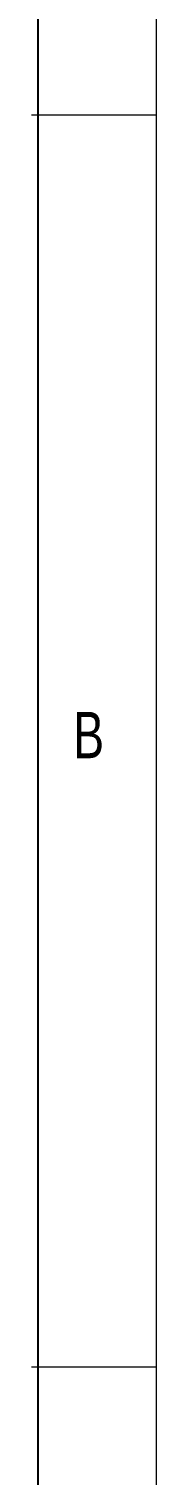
# Paper-space layout '시트4_ENG_with accessory' of a CAD drawing. Header units: inches. Extents: x 0.2 to 16.3, y 0.2 to 11.5.
# Drawn here: x 16.142 to 16.339, y 7.645 to 9.919 of the extents above; entities that cross this region are included whole.
import ezdxf

# ---------------------------------------------------------------- set-up
doc = ezdxf.new("R2010")
doc.units = ezdxf.units.IN
doc.header["$MEASUREMENT"] = 0
doc.layers.add('NOTES', color=7, linetype='Continuous')
doc.styles.add('SLDTEXTSTYLE1', font='TXT', dxfattribs={"width": 0.75})

psp = doc.layouts.new('시트4_ENG_with accessory')

# ---------------------------------------------------------------- linework, layer by layer
at = {"color": 7, "linetype": 'Continuous', "lineweight": 18}
for p, q in [((16.3386, 0.1969), (16.3386, 11.4961)), ((16.3386, 9.7835), (16.1417, 9.7835)), ((16.1417, 7.815), (16.3386, 7.815))]:
    psp.add_line(p, q, dxfattribs=at)
at = {"layer": 'NOTES', "color": 7}
psp.add_line((16.1516, 11.2992), (16.1516, 0.3937), dxfattribs=at)

# ---------------------------------------------------------------- texts
at = {"color": 7, "linetype": 'Continuous', "lineweight": 0, "insert": (16.2073, 8.8452), "char_height": 0.0729, "attachment_point": 1, "style": 'SLDTEXTSTYLE1'}
psp.add_mtext('B', dxfattribs=at)

doc.saveas('drawing.dxf')
